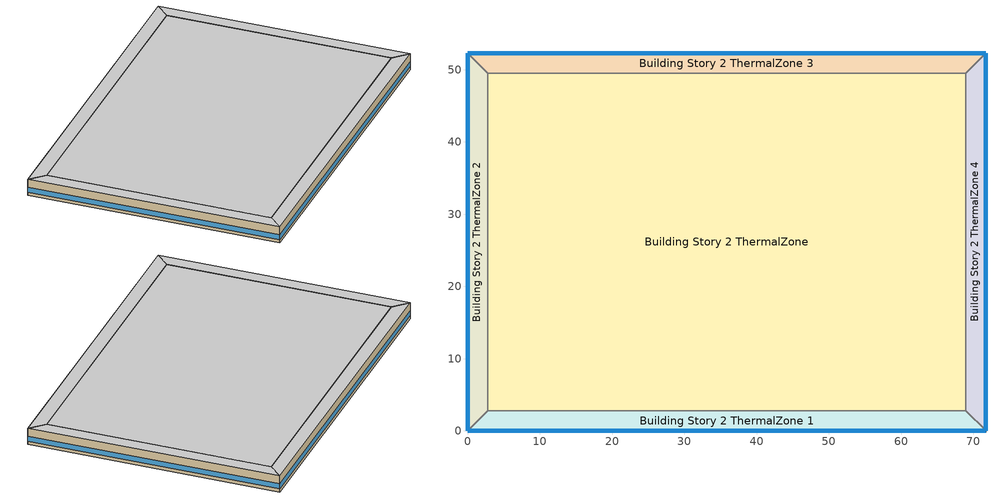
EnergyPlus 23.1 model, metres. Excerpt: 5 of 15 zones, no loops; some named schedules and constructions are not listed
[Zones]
Building Story 2 ThermalZone
 floor adiabatic (Typical Interior Floor): 68.93,2.83 2.83,2.83 2.83,49.48 68.93,49.48 z3.6
 wall adiabatic (Typical Interior Wall): 2.83,2.83 68.93,2.83 68.93,49.48 2.83,49.48 2.83,2.83 z3.6:7.2
 ceiling adiabatic (Typical Interior Ceiling): 68.93,49.48 2.83,49.48 2.83,2.83 68.93,2.83 z7.2
Building Story 2 ThermalZone 1
 floor adiabatic (Typical Interior Ceiling): 71.76,0 0,0 2.83,2.83 68.93,2.83 z3.6
 wall outside (Typical Insulated Steel Framed Exterior Wall R-20.41): 0,0 71.76,0 z3.6:7.2
 wall adiabatic (Typical Interior Wall): 71.76,0 68.93,2.83 2.83,2.83 0,0 z3.6:7.2
 window (U 0.48 SHGC 0.40 Dbl Ref-D Clr 6mm/13mm): 0.03,0 71.74,0 z4.36:5.44
 ceiling adiabatic (Typical Interior Ceiling): 68.93,2.83 2.83,2.83 0,0 71.76,0 z7.2
Building Story 2 ThermalZone 2
 floor adiabatic (Typical Interior Ceiling): 0,0 0,52.31 2.83,49.48 2.83,2.83 z3.6
 wall outside (Typical Insulated Steel Framed Exterior Wall R-20.41): 0,52.31 0,0 z3.6:7.2
 wall adiabatic (Typical Interior Wall): 0,0 2.83,2.83 2.83,49.48 0,52.31 z3.6:7.2
 window (U 0.48 SHGC 0.40 Dbl Ref-D Clr 6mm/13mm): 0,52.28 0,0.03 z4.36:5.44
 ceiling adiabatic (Typical Interior Ceiling): 2.83,2.83 2.83,49.48 0,52.31 0,0 z7.2
Building Story 2 ThermalZone 3
 floor adiabatic (Typical Interior Ceiling): 0,52.31 71.76,52.31 68.93,49.48 2.83,49.48 z3.6
 wall outside (Typical Insulated Steel Framed Exterior Wall R-20.41): 71.76,52.31 0,52.31 z3.6:7.2
 wall adiabatic (Typical Interior Wall): 0,52.31 2.83,49.48 68.93,49.48 71.76,52.31 z3.6:7.2
 window (U 0.48 SHGC 0.40 Dbl Ref-D Clr 6mm/13mm): 71.74,52.31 0.03,52.31 z4.36:5.44
 ceiling adiabatic (Typical Interior Ceiling): 2.83,49.48 68.93,49.48 71.76,52.31 0,52.31 z7.2
Building Story 2 ThermalZone 4
 floor adiabatic (Typical Interior Ceiling): 71.76,52.31 71.76,0 68.93,2.83 68.93,49.48 z3.6
 wall outside (Typical Insulated Steel Framed Exterior Wall R-20.41): 71.76,0 71.76,52.31 z3.6:7.2
 wall adiabatic (Typical Interior Wall): 71.76,52.31 68.93,49.48 68.93,2.83 71.76,0 z3.6:7.2
 window (U 0.48 SHGC 0.40 Dbl Ref-D Clr 6mm/13mm): 71.76,0.03 71.76,52.28 z4.36:5.44
 ceiling adiabatic (Typical Interior Ceiling): 68.93,49.48 68.93,2.83 71.76,0 71.76,52.31 z7.2
[Schedule:Week:Daily]
SchoolSecondary BLDG_LIGHT_GYM_SCH_2013 Week Rule - Jan1-Jan1: SchoolSecondary BLDG_LIGHT_GYM_SCH_2013 Wknd Day, SchoolSecondary BLDG_LIGHT_GYM_SCH_2013 Wknd Day, SchoolSecondary BLDG_LIGHT_GYM_SCH_2013 Wknd Day, SchoolSecondary BLDG_LIGHT_GYM_SCH_2013 Wknd Day, SchoolSecondary BLDG_LIGHT_GYM_SCH_2013 Wknd Day, SchoolSecondary BLDG_LIGHT_GYM_SCH_2013 Wknd Day, SchoolSecondary BLDG_LIGHT_GYM_SCH_2013 Wknd Day, SchoolSecondary BLDG_LIGHT_GYM_SCH_2013 Default, SchoolSecondary BLDG_LIGHT_GYM_SCH_2013 Summer Design Day, SchoolSecondary BLDG_LIGHT_GYM_SCH_2013 Winter Design Day, SchoolSecondary BLDG_LIGHT_GYM_SCH_2013 Default, SchoolSecondary BLDG_LIGHT_GYM_SCH_2013 Default
SchoolSecondary BLDG_LIGHT_GYM_SCH_2013 Week Rule - Jan2-Jun25: SchoolSecondary BLDG_LIGHT_GYM_SCH_2013 Wknd Day, SchoolSecondary BLDG_LIGHT_GYM_SCH_2013 Wkdy Day, SchoolSecondary BLDG_LIGHT_GYM_SCH_2013 Wkdy Day, SchoolSecondary BLDG_LIGHT_GYM_SCH_2013 Wkdy Day, SchoolSecondary BLDG_LIGHT_GYM_SCH_2013 Wkdy Day, SchoolSecondary BLDG_LIGHT_GYM_SCH_2013 Wkdy Day, SchoolSecondary BLDG_LIGHT_GYM_SCH_2013 Wknd Day, SchoolSecondary BLDG_LIGHT_GYM_SCH_2013 Default, SchoolSecondary BLDG_LIGHT_GYM_SCH_2013 Summer Design Day, SchoolSecondary BLDG_LIGHT_GYM_SCH_2013 Winter Design Day, SchoolSecondary BLDG_LIGHT_GYM_SCH_2013 Default, SchoolSecondary BLDG_LIGHT_GYM_SCH_2013 Default
SchoolSecondary BLDG_LIGHT_GYM_SCH_2013 Week Rule - Jun26-Jul2: SchoolSecondary BLDG_LIGHT_GYM_SCH_2013 Wknd Day, SchoolSecondary BLDG_LIGHT_GYM_SCH_2013 Wkdy Day, SchoolSecondary BLDG_LIGHT_GYM_SCH_2013 Wkdy Day, SchoolSecondary BLDG_LIGHT_GYM_SCH_2013 Wkdy Day, SchoolSecondary BLDG_LIGHT_GYM_SCH_2013 Wkdy Day, SchoolSecondary BLDG_LIGHT_GYM_SCH_2013 Wkdy Day 1, SchoolSecondary BLDG_LIGHT_GYM_SCH_2013 Wknd Day 1, SchoolSecondary BLDG_LIGHT_GYM_SCH_2013 Default, SchoolSecondary BLDG_LIGHT_GYM_SCH_2013 Summer Design Day, SchoolSecondary BLDG_LIGHT_GYM_SCH_2013 Winter Design Day, SchoolSecondary BLDG_LIGHT_GYM_SCH_2013 Default, SchoolSecondary BLDG_LIGHT_GYM_SCH_2013 Default
SchoolSecondary BLDG_LIGHT_GYM_SCH_2013 Week Rule - Jul3-Aug27: SchoolSecondary BLDG_LIGHT_GYM_SCH_2013 Wknd Day 1, SchoolSecondary BLDG_LIGHT_GYM_SCH_2013 Wkdy Day 1, SchoolSecondary BLDG_LIGHT_GYM_SCH_2013 Wkdy Day 1, SchoolSecondary BLDG_LIGHT_GYM_SCH_2013 Wkdy Day 1, SchoolSecondary BLDG_LIGHT_GYM_SCH_2013 Wkdy Day 1, SchoolSecondary BLDG_LIGHT_GYM_SCH_2013 Wkdy Day 1, SchoolSecondary BLDG_LIGHT_GYM_SCH_2013 Wknd Day 1, SchoolSecondary BLDG_LIGHT_GYM_SCH_2013 Default, SchoolSecondary BLDG_LIGHT_GYM_SCH_2013 Summer Design Day, SchoolSecondary BLDG_LIGHT_GYM_SCH_2013 Winter Design Day, SchoolSecondary BLDG_LIGHT_GYM_SCH_2013 Default, SchoolSecondary BLDG_LIGHT_GYM_SCH_2013 Default
SchoolSecondary BLDG_LIGHT_GYM_SCH_2013 Week Rule - Aug28-Sep3: SchoolSecondary BLDG_LIGHT_GYM_SCH_2013 Wknd Day 1, SchoolSecondary BLDG_LIGHT_GYM_SCH_2013 Wkdy Day 1, SchoolSecondary BLDG_LIGHT_GYM_SCH_2013 Wkdy Day 1, SchoolSecondary BLDG_LIGHT_GYM_SCH_2013 Wkdy Day 1, SchoolSecondary BLDG_LIGHT_GYM_SCH_2013 Wkdy Day 2, SchoolSecondary BLDG_LIGHT_GYM_SCH_2013 Wkdy Day 2, SchoolSecondary BLDG_LIGHT_GYM_SCH_2013 Default, SchoolSecondary BLDG_LIGHT_GYM_SCH_2013 Default, SchoolSecondary BLDG_LIGHT_GYM_SCH_2013 Summer Design Day, SchoolSecondary BLDG_LIGHT_GYM_SCH_2013 Winter Design Day, SchoolSecondary BLDG_LIGHT_GYM_SCH_2013 Default, SchoolSecondary BLDG_LIGHT_GYM_SCH_2013 Default
SchoolSecondary BLDG_LIGHT_GYM_SCH_2013 Week Rule - Sep4-Dec31: SchoolSecondary BLDG_LIGHT_GYM_SCH_2013 Default, SchoolSecondary BLDG_LIGHT_GYM_SCH_2013 Wkdy Day 2, SchoolSecondary BLDG_LIGHT_GYM_SCH_2013 Wkdy Day 2, SchoolSecondary BLDG_LIGHT_GYM_SCH_2013 Wkdy Day 2, SchoolSecondary BLDG_LIGHT_GYM_SCH_2013 Wkdy Day 2, SchoolSecondary BLDG_LIGHT_GYM_SCH_2013 Wkdy Day 2, SchoolSecondary BLDG_LIGHT_GYM_SCH_2013 Default, SchoolSecondary BLDG_LIGHT_GYM_SCH_2013 Default, SchoolSecondary BLDG_LIGHT_GYM_SCH_2013 Summer Design Day, SchoolSecondary BLDG_LIGHT_GYM_SCH_2013 Winter Design Day, SchoolSecondary BLDG_LIGHT_GYM_SCH_2013 Default, SchoolSecondary BLDG_LIGHT_GYM_SCH_2013 Default
SchoolSecondary BLDG_LIGHT_LIBRARY_SCH_2013 Week Rule - Jan1-Jan1: SchoolSecondary BLDG_LIGHT_LIBRARY_SCH_2013 Wknd Day, SchoolSecondary BLDG_LIGHT_LIBRARY_SCH_2013 Wknd Day, SchoolSecondary BLDG_LIGHT_LIBRARY_SCH_2013 Wknd Day, SchoolSecondary BLDG_LIGHT_LIBRARY_SCH_2013 Wknd Day, SchoolSecondary BLDG_LIGHT_LIBRARY_SCH_2013 Wknd Day, SchoolSecondary BLDG_LIGHT_LIBRARY_SCH_2013 Wknd Day, SchoolSecondary BLDG_LIGHT_LIBRARY_SCH_2013 Wknd Day, SchoolSecondary BLDG_LIGHT_LIBRARY_SCH_2013 Default, SchoolSecondary BLDG_LIGHT_LIBRARY_SCH_2013 Summer Design Day, SchoolSecondary BLDG_LIGHT_LIBRARY_SCH_2013 Winter Design Day, SchoolSecondary BLDG_LIGHT_LIBRARY_SCH_2013 Default, SchoolSecondary BLDG_LIGHT_LIBRARY_SCH_2013 Default
SchoolSecondary BLDG_LIGHT_LIBRARY_SCH_2013 Week Rule - Jan2-Jun25: SchoolSecondary BLDG_LIGHT_LIBRARY_SCH_2013 Wknd Day, SchoolSecondary BLDG_LIGHT_LIBRARY_SCH_2013 Wkdy Day, SchoolSecondary BLDG_LIGHT_LIBRARY_SCH_2013 Wkdy Day, SchoolSecondary BLDG_LIGHT_LIBRARY_SCH_2013 Wkdy Day, SchoolSecondary BLDG_LIGHT_LIBRARY_SCH_2013 Wkdy Day, SchoolSecondary BLDG_LIGHT_LIBRARY_SCH_2013 Wkdy Day, SchoolSecondary BLDG_LIGHT_LIBRARY_SCH_2013 Wknd Day, SchoolSecondary BLDG_LIGHT_LIBRARY_SCH_2013 Default, SchoolSecondary BLDG_LIGHT_LIBRARY_SCH_2013 Summer Design Day, SchoolSecondary BLDG_LIGHT_LIBRARY_SCH_2013 Winter Design Day, SchoolSecondary BLDG_LIGHT_LIBRARY_SCH_2013 Default, SchoolSecondary BLDG_LIGHT_LIBRARY_SCH_2013 Default
SchoolSecondary BLDG_LIGHT_LIBRARY_SCH_2013 Week Rule - Jun26-Jul2: SchoolSecondary BLDG_LIGHT_LIBRARY_SCH_2013 Wknd Day, SchoolSecondary BLDG_LIGHT_LIBRARY_SCH_2013 Wkdy Day, SchoolSecondary BLDG_LIGHT_LIBRARY_SCH_2013 Wkdy Day, SchoolSecondary BLDG_LIGHT_LIBRARY_SCH_2013 Wkdy Day, SchoolSecondary BLDG_LIGHT_LIBRARY_SCH_2013 Wkdy Day, SchoolSecondary BLDG_LIGHT_LIBRARY_SCH_2013 Wkdy Day 1, SchoolSecondary BLDG_LIGHT_LIBRARY_SCH_2013 Wknd Day 1, SchoolSecondary BLDG_LIGHT_LIBRARY_SCH_2013 Default, SchoolSecondary BLDG_LIGHT_LIBRARY_SCH_2013 Summer Design Day, SchoolSecondary BLDG_LIGHT_LIBRARY_SCH_2013 Winter Design Day, SchoolSecondary BLDG_LIGHT_LIBRARY_SCH_2013 Default, SchoolSecondary BLDG_LIGHT_LIBRARY_SCH_2013 Default
SchoolSecondary BLDG_LIGHT_LIBRARY_SCH_2013 Week Rule - Jul3-Aug27: SchoolSecondary BLDG_LIGHT_LIBRARY_SCH_2013 Wknd Day 1, SchoolSecondary BLDG_LIGHT_LIBRARY_SCH_2013 Wkdy Day 1, SchoolSecondary BLDG_LIGHT_LIBRARY_SCH_2013 Wkdy Day 1, SchoolSecondary BLDG_LIGHT_LIBRARY_SCH_2013 Wkdy Day 1, SchoolSecondary BLDG_LIGHT_LIBRARY_SCH_2013 Wkdy Day 1, SchoolSecondary BLDG_LIGHT_LIBRARY_SCH_2013 Wkdy Day 1, SchoolSecondary BLDG_LIGHT_LIBRARY_SCH_2013 Wknd Day 1, SchoolSecondary BLDG_LIGHT_LIBRARY_SCH_2013 Default, SchoolSecondary BLDG_LIGHT_LIBRARY_SCH_2013 Summer Design Day, SchoolSecondary BLDG_LIGHT_LIBRARY_SCH_2013 Winter Design Day, SchoolSecondary BLDG_LIGHT_LIBRARY_SCH_2013 Default, SchoolSecondary BLDG_LIGHT_LIBRARY_SCH_2013 Default
SchoolSecondary BLDG_LIGHT_LIBRARY_SCH_2013 Week Rule - Aug28-Sep3: SchoolSecondary BLDG_LIGHT_LIBRARY_SCH_2013 Wknd Day 1, SchoolSecondary BLDG_LIGHT_LIBRARY_SCH_2013 Wkdy Day 1, SchoolSecondary BLDG_LIGHT_LIBRARY_SCH_2013 Wkdy Day 1, SchoolSecondary BLDG_LIGHT_LIBRARY_SCH_2013 Wkdy Day 1, SchoolSecondary BLDG_LIGHT_LIBRARY_SCH_2013 Wkdy Day 2, SchoolSecondary BLDG_LIGHT_LIBRARY_SCH_2013 Wkdy Day 2, SchoolSecondary BLDG_LIGHT_LIBRARY_SCH_2013 Default, SchoolSecondary BLDG_LIGHT_LIBRARY_SCH_2013 Default, SchoolSecondary BLDG_LIGHT_LIBRARY_SCH_2013 Summer Design Day, SchoolSecondary BLDG_LIGHT_LIBRARY_SCH_2013 Winter Design Day, SchoolSecondary BLDG_LIGHT_LIBRARY_SCH_2013 Default, SchoolSecondary BLDG_LIGHT_LIBRARY_SCH_2013 Default
SchoolSecondary BLDG_LIGHT_LIBRARY_SCH_2013 Week Rule - Sep4-Dec31: SchoolSecondary BLDG_LIGHT_LIBRARY_SCH_2013 Default, SchoolSecondary BLDG_LIGHT_LIBRARY_SCH_2013 Wkdy Day 2, SchoolSecondary BLDG_LIGHT_LIBRARY_SCH_2013 Wkdy Day 2, SchoolSecondary BLDG_LIGHT_LIBRARY_SCH_2013 Wkdy Day 2, SchoolSecondary BLDG_LIGHT_LIBRARY_SCH_2013 Wkdy Day 2, SchoolSecondary BLDG_LIGHT_LIBRARY_SCH_2013 Wkdy Day 2, SchoolSecondary BLDG_LIGHT_LIBRARY_SCH_2013 Default, SchoolSecondary BLDG_LIGHT_LIBRARY_SCH_2013 Default, SchoolSecondary BLDG_LIGHT_LIBRARY_SCH_2013 Summer Design Day, SchoolSecondary BLDG_LIGHT_LIBRARY_SCH_2013 Winter Design Day, SchoolSecondary BLDG_LIGHT_LIBRARY_SCH_2013 Default, SchoolSecondary BLDG_LIGHT_LIBRARY_SCH_2013 Default
SchoolSecondary BLDG_LIGHT_LOBBYFLR1_SCH_2013 Week Rule - Jan1-Jan1: SchoolSecondary BLDG_LIGHT_LOBBYFLR1_SCH_2013 Wknd Day, SchoolSecondary BLDG_LIGHT_LOBBYFLR1_SCH_2013 Wknd Day, SchoolSecondary BLDG_LIGHT_LOBBYFLR1_SCH_2013 Wknd Day, SchoolSecondary BLDG_LIGHT_LOBBYFLR1_SCH_2013 Wknd Day, SchoolSecondary BLDG_LIGHT_LOBBYFLR1_SCH_2013 Wknd Day, SchoolSecondary BLDG_LIGHT_LOBBYFLR1_SCH_2013 Wknd Day, SchoolSecondary BLDG_LIGHT_LOBBYFLR1_SCH_2013 Wknd Day, SchoolSecondary BLDG_LIGHT_LOBBYFLR1_SCH_2013 Default, SchoolSecondary BLDG_LIGHT_LOBBYFLR1_SCH_2013 Summer Design Day, SchoolSecondary BLDG_LIGHT_LOBBYFLR1_SCH_2013 Winter Design Day, SchoolSecondary BLDG_LIGHT_LOBBYFLR1_SCH_2013 Default, SchoolSecondary BLDG_LIGHT_LOBBYFLR1_SCH_2013 Default
SchoolSecondary BLDG_LIGHT_LOBBYFLR1_SCH_2013 Week Rule - Jan2-Jun25: SchoolSecondary BLDG_LIGHT_LOBBYFLR1_SCH_2013 Wknd Day, SchoolSecondary BLDG_LIGHT_LOBBYFLR1_SCH_2013 Wkdy Day, SchoolSecondary BLDG_LIGHT_LOBBYFLR1_SCH_2013 Wkdy Day, SchoolSecondary BLDG_LIGHT_LOBBYFLR1_SCH_2013 Wkdy Day, SchoolSecondary BLDG_LIGHT_LOBBYFLR1_SCH_2013 Wkdy Day, SchoolSecondary BLDG_LIGHT_LOBBYFLR1_SCH_2013 Wkdy Day, SchoolSecondary BLDG_LIGHT_LOBBYFLR1_SCH_2013 Wknd Day, SchoolSecondary BLDG_LIGHT_LOBBYFLR1_SCH_2013 Default, SchoolSecondary BLDG_LIGHT_LOBBYFLR1_SCH_2013 Summer Design Day, SchoolSecondary BLDG_LIGHT_LOBBYFLR1_SCH_2013 Winter Design Day, SchoolSecondary BLDG_LIGHT_LOBBYFLR1_SCH_2013 Default, SchoolSecondary BLDG_LIGHT_LOBBYFLR1_SCH_2013 Default
SchoolSecondary BLDG_LIGHT_LOBBYFLR1_SCH_2013 Week Rule - Jun26-Jul2: SchoolSecondary BLDG_LIGHT_LOBBYFLR1_SCH_2013 Wknd Day, SchoolSecondary BLDG_LIGHT_LOBBYFLR1_SCH_2013 Wkdy Day, SchoolSecondary BLDG_LIGHT_LOBBYFLR1_SCH_2013 Wkdy Day, SchoolSecondary BLDG_LIGHT_LOBBYFLR1_SCH_2013 Wkdy Day, SchoolSecondary BLDG_LIGHT_LOBBYFLR1_SCH_2013 Wkdy Day, SchoolSecondary BLDG_LIGHT_LOBBYFLR1_SCH_2013 Wkdy Day 1, SchoolSecondary BLDG_LIGHT_LOBBYFLR1_SCH_2013 Wknd Day 1, SchoolSecondary BLDG_LIGHT_LOBBYFLR1_SCH_2013 Default, SchoolSecondary BLDG_LIGHT_LOBBYFLR1_SCH_2013 Summer Design Day, SchoolSecondary BLDG_LIGHT_LOBBYFLR1_SCH_2013 Winter Design Day, SchoolSecondary BLDG_LIGHT_LOBBYFLR1_SCH_2013 Default, SchoolSecondary BLDG_LIGHT_LOBBYFLR1_SCH_2013 Default
SchoolSecondary BLDG_LIGHT_LOBBYFLR1_SCH_2013 Week Rule - Jul3-Aug27: SchoolSecondary BLDG_LIGHT_LOBBYFLR1_SCH_2013 Wknd Day 1, SchoolSecondary BLDG_LIGHT_LOBBYFLR1_SCH_2013 Wkdy Day 1, SchoolSecondary BLDG_LIGHT_LOBBYFLR1_SCH_2013 Wkdy Day 1, SchoolSecondary BLDG_LIGHT_LOBBYFLR1_SCH_2013 Wkdy Day 1, SchoolSecondary BLDG_LIGHT_LOBBYFLR1_SCH_2013 Wkdy Day 1, SchoolSecondary BLDG_LIGHT_LOBBYFLR1_SCH_2013 Wkdy Day 1, SchoolSecondary BLDG_LIGHT_LOBBYFLR1_SCH_2013 Wknd Day 1, SchoolSecondary BLDG_LIGHT_LOBBYFLR1_SCH_2013 Default, SchoolSecondary BLDG_LIGHT_LOBBYFLR1_SCH_2013 Summer Design Day, SchoolSecondary BLDG_LIGHT_LOBBYFLR1_SCH_2013 Winter Design Day, SchoolSecondary BLDG_LIGHT_LOBBYFLR1_SCH_2013 Default, SchoolSecondary BLDG_LIGHT_LOBBYFLR1_SCH_2013 Default
SchoolSecondary BLDG_LIGHT_LOBBYFLR1_SCH_2013 Week Rule - Aug28-Sep3: SchoolSecondary BLDG_LIGHT_LOBBYFLR1_SCH_2013 Wknd Day 1, SchoolSecondary BLDG_LIGHT_LOBBYFLR1_SCH_2013 Wkdy Day 1, SchoolSecondary BLDG_LIGHT_LOBBYFLR1_SCH_2013 Wkdy Day 1, SchoolSecondary BLDG_LIGHT_LOBBYFLR1_SCH_2013 Wkdy Day 1, SchoolSecondary BLDG_LIGHT_LOBBYFLR1_SCH_2013 Wkdy Day 2, SchoolSecondary BLDG_LIGHT_LOBBYFLR1_SCH_2013 Wkdy Day 2, SchoolSecondary BLDG_LIGHT_LOBBYFLR1_SCH_2013 Default, SchoolSecondary BLDG_LIGHT_LOBBYFLR1_SCH_2013 Default, SchoolSecondary BLDG_LIGHT_LOBBYFLR1_SCH_2013 Summer Design Day, SchoolSecondary BLDG_LIGHT_LOBBYFLR1_SCH_2013 Winter Design Day, SchoolSecondary BLDG_LIGHT_LOBBYFLR1_SCH_2013 Default, SchoolSecondary BLDG_LIGHT_LOBBYFLR1_SCH_2013 Default
SchoolSecondary BLDG_LIGHT_LOBBYFLR1_SCH_2013 Week Rule - Sep4-Dec31: SchoolSecondary BLDG_LIGHT_LOBBYFLR1_SCH_2013 Default, SchoolSecondary BLDG_LIGHT_LOBBYFLR1_SCH_2013 Wkdy Day 2, SchoolSecondary BLDG_LIGHT_LOBBYFLR1_SCH_2013 Wkdy Day 2, SchoolSecondary BLDG_LIGHT_LOBBYFLR1_SCH_2013 Wkdy Day 2, SchoolSecondary BLDG_LIGHT_LOBBYFLR1_SCH_2013 Wkdy Day 2, SchoolSecondary BLDG_LIGHT_LOBBYFLR1_SCH_2013 Wkdy Day 2, SchoolSecondary BLDG_LIGHT_LOBBYFLR1_SCH_2013 Default, SchoolSecondary BLDG_LIGHT_LOBBYFLR1_SCH_2013 Default, SchoolSecondary BLDG_LIGHT_LOBBYFLR1_SCH_2013 Summer Design Day, SchoolSecondary BLDG_LIGHT_LOBBYFLR1_SCH_2013 Winter Design Day, SchoolSecondary BLDG_LIGHT_LOBBYFLR1_SCH_2013 Default, SchoolSecondary BLDG_LIGHT_LOBBYFLR1_SCH_2013 Default
SchoolSecondary BLDG_LIGHT_MECHANICAL_SCH_2013 Week Rule - Jan1-Jan1: SchoolSecondary BLDG_LIGHT_MECHANICAL_SCH_2013 Wknd Day, SchoolSecondary BLDG_LIGHT_MECHANICAL_SCH_2013 Wknd Day, SchoolSecondary BLDG_LIGHT_MECHANICAL_SCH_2013 Wknd Day, SchoolSecondary BLDG_LIGHT_MECHANICAL_SCH_2013 Wknd Day, SchoolSecondary BLDG_LIGHT_MECHANICAL_SCH_2013 Wknd Day, SchoolSecondary BLDG_LIGHT_MECHANICAL_SCH_2013 Wknd Day, SchoolSecondary BLDG_LIGHT_MECHANICAL_SCH_2013 Wknd Day, SchoolSecondary BLDG_LIGHT_MECHANICAL_SCH_2013 Default, SchoolSecondary BLDG_LIGHT_MECHANICAL_SCH_2013 Summer Design Day, SchoolSecondary BLDG_LIGHT_MECHANICAL_SCH_2013 Winter Design Day, SchoolSecondary BLDG_LIGHT_MECHANICAL_SCH_2013 Default, SchoolSecondary BLDG_LIGHT_MECHANICAL_SCH_2013 Default
SchoolSecondary BLDG_LIGHT_MECHANICAL_SCH_2013 Week Rule - Jan2-Jun25: SchoolSecondary BLDG_LIGHT_MECHANICAL_SCH_2013 Wknd Day, SchoolSecondary BLDG_LIGHT_MECHANICAL_SCH_2013 Wkdy Day, SchoolSecondary BLDG_LIGHT_MECHANICAL_SCH_2013 Wkdy Day, SchoolSecondary BLDG_LIGHT_MECHANICAL_SCH_2013 Wkdy Day, SchoolSecondary BLDG_LIGHT_MECHANICAL_SCH_2013 Wkdy Day, SchoolSecondary BLDG_LIGHT_MECHANICAL_SCH_2013 Wkdy Day, SchoolSecondary BLDG_LIGHT_MECHANICAL_SCH_2013 Wknd Day, SchoolSecondary BLDG_LIGHT_MECHANICAL_SCH_2013 Default, SchoolSecondary BLDG_LIGHT_MECHANICAL_SCH_2013 Summer Design Day, SchoolSecondary BLDG_LIGHT_MECHANICAL_SCH_2013 Winter Design Day, SchoolSecondary BLDG_LIGHT_MECHANICAL_SCH_2013 Default, SchoolSecondary BLDG_LIGHT_MECHANICAL_SCH_2013 Default
SchoolSecondary BLDG_LIGHT_MECHANICAL_SCH_2013 Week Rule - Jun26-Jul2: SchoolSecondary BLDG_LIGHT_MECHANICAL_SCH_2013 Wknd Day, SchoolSecondary BLDG_LIGHT_MECHANICAL_SCH_2013 Wkdy Day, SchoolSecondary BLDG_LIGHT_MECHANICAL_SCH_2013 Wkdy Day, SchoolSecondary BLDG_LIGHT_MECHANICAL_SCH_2013 Wkdy Day, SchoolSecondary BLDG_LIGHT_MECHANICAL_SCH_2013 Wkdy Day, SchoolSecondary BLDG_LIGHT_MECHANICAL_SCH_2013 Wkdy Day 1, SchoolSecondary BLDG_LIGHT_MECHANICAL_SCH_2013 Wknd Day 1, SchoolSecondary BLDG_LIGHT_MECHANICAL_SCH_2013 Default, SchoolSecondary BLDG_LIGHT_MECHANICAL_SCH_2013 Summer Design Day, SchoolSecondary BLDG_LIGHT_MECHANICAL_SCH_2013 Winter Design Day, SchoolSecondary BLDG_LIGHT_MECHANICAL_SCH_2013 Default, SchoolSecondary BLDG_LIGHT_MECHANICAL_SCH_2013 Default
SchoolSecondary BLDG_LIGHT_MECHANICAL_SCH_2013 Week Rule - Jul3-Aug27: SchoolSecondary BLDG_LIGHT_MECHANICAL_SCH_2013 Wknd Day 1, SchoolSecondary BLDG_LIGHT_MECHANICAL_SCH_2013 Wkdy Day 1, SchoolSecondary BLDG_LIGHT_MECHANICAL_SCH_2013 Wkdy Day 1, SchoolSecondary BLDG_LIGHT_MECHANICAL_SCH_2013 Wkdy Day 1, SchoolSecondary BLDG_LIGHT_MECHANICAL_SCH_2013 Wkdy Day 1, SchoolSecondary BLDG_LIGHT_MECHANICAL_SCH_2013 Wkdy Day 1, SchoolSecondary BLDG_LIGHT_MECHANICAL_SCH_2013 Wknd Day 1, SchoolSecondary BLDG_LIGHT_MECHANICAL_SCH_2013 Default, SchoolSecondary BLDG_LIGHT_MECHANICAL_SCH_2013 Summer Design Day, SchoolSecondary BLDG_LIGHT_MECHANICAL_SCH_2013 Winter Design Day, SchoolSecondary BLDG_LIGHT_MECHANICAL_SCH_2013 Default, SchoolSecondary BLDG_LIGHT_MECHANICAL_SCH_2013 Default
SchoolSecondary BLDG_LIGHT_MECHANICAL_SCH_2013 Week Rule - Aug28-Sep3: SchoolSecondary BLDG_LIGHT_MECHANICAL_SCH_2013 Wknd Day 1, SchoolSecondary BLDG_LIGHT_MECHANICAL_SCH_2013 Wkdy Day 1, SchoolSecondary BLDG_LIGHT_MECHANICAL_SCH_2013 Wkdy Day 1, SchoolSecondary BLDG_LIGHT_MECHANICAL_SCH_2013 Wkdy Day 1, SchoolSecondary BLDG_LIGHT_MECHANICAL_SCH_2013 Wkdy Day 2, SchoolSecondary BLDG_LIGHT_MECHANICAL_SCH_2013 Wkdy Day 2, SchoolSecondary BLDG_LIGHT_MECHANICAL_SCH_2013 Default, SchoolSecondary BLDG_LIGHT_MECHANICAL_SCH_2013 Default, SchoolSecondary BLDG_LIGHT_MECHANICAL_SCH_2013 Summer Design Day, SchoolSecondary BLDG_LIGHT_MECHANICAL_SCH_2013 Winter Design Day, SchoolSecondary BLDG_LIGHT_MECHANICAL_SCH_2013 Default, SchoolSecondary BLDG_LIGHT_MECHANICAL_SCH_2013 Default
SchoolSecondary BLDG_LIGHT_MECHANICAL_SCH_2013 Week Rule - Sep4-Dec31: SchoolSecondary BLDG_LIGHT_MECHANICAL_SCH_2013 Default, SchoolSecondary BLDG_LIGHT_MECHANICAL_SCH_2013 Wkdy Day 2, SchoolSecondary BLDG_LIGHT_MECHANICAL_SCH_2013 Wkdy Day 2, SchoolSecondary BLDG_LIGHT_MECHANICAL_SCH_2013 Wkdy Day 2, SchoolSecondary BLDG_LIGHT_MECHANICAL_SCH_2013 Wkdy Day 2, SchoolSecondary BLDG_LIGHT_MECHANICAL_SCH_2013 Wkdy Day 2, SchoolSecondary BLDG_LIGHT_MECHANICAL_SCH_2013 Default, SchoolSecondary BLDG_LIGHT_MECHANICAL_SCH_2013 Default, SchoolSecondary BLDG_LIGHT_MECHANICAL_SCH_2013 Summer Design Day, SchoolSecondary BLDG_LIGHT_MECHANICAL_SCH_2013 Winter Design Day, SchoolSecondary BLDG_LIGHT_MECHANICAL_SCH_2013 Default, SchoolSecondary BLDG_LIGHT_MECHANICAL_SCH_2013 Default
SchoolSecondary BLDG_LIGHT_OFFICE_SCH_2013 Week Rule - Jan1-Jan1: SchoolSecondary BLDG_LIGHT_OFFICE_SCH_2013 Wknd Day, SchoolSecondary BLDG_LIGHT_OFFICE_SCH_2013 Wknd Day, SchoolSecondary BLDG_LIGHT_OFFICE_SCH_2013 Wknd Day, SchoolSecondary BLDG_LIGHT_OFFICE_SCH_2013 Wknd Day, SchoolSecondary BLDG_LIGHT_OFFICE_SCH_2013 Wknd Day, SchoolSecondary BLDG_LIGHT_OFFICE_SCH_2013 Wknd Day, SchoolSecondary BLDG_LIGHT_OFFICE_SCH_2013 Wknd Day, SchoolSecondary BLDG_LIGHT_OFFICE_SCH_2013 Default, SchoolSecondary BLDG_LIGHT_OFFICE_SCH_2013 Summer Design Day, SchoolSecondary BLDG_LIGHT_OFFICE_SCH_2013 Winter Design Day, SchoolSecondary BLDG_LIGHT_OFFICE_SCH_2013 Default, SchoolSecondary BLDG_LIGHT_OFFICE_SCH_2013 Default
SchoolSecondary BLDG_LIGHT_OFFICE_SCH_2013 Week Rule - Jan2-Jun25: SchoolSecondary BLDG_LIGHT_OFFICE_SCH_2013 Wknd Day, SchoolSecondary BLDG_LIGHT_OFFICE_SCH_2013 Wkdy Day, SchoolSecondary BLDG_LIGHT_OFFICE_SCH_2013 Wkdy Day, SchoolSecondary BLDG_LIGHT_OFFICE_SCH_2013 Wkdy Day, SchoolSecondary BLDG_LIGHT_OFFICE_SCH_2013 Wkdy Day, SchoolSecondary BLDG_LIGHT_OFFICE_SCH_2013 Wkdy Day, SchoolSecondary BLDG_LIGHT_OFFICE_SCH_2013 Wknd Day, SchoolSecondary BLDG_LIGHT_OFFICE_SCH_2013 Default, SchoolSecondary BLDG_LIGHT_OFFICE_SCH_2013 Summer Design Day, SchoolSecondary BLDG_LIGHT_OFFICE_SCH_2013 Winter Design Day, SchoolSecondary BLDG_LIGHT_OFFICE_SCH_2013 Default, SchoolSecondary BLDG_LIGHT_OFFICE_SCH_2013 Default
SchoolSecondary BLDG_LIGHT_OFFICE_SCH_2013 Week Rule - Jun26-Jul2: SchoolSecondary BLDG_LIGHT_OFFICE_SCH_2013 Wknd Day, SchoolSecondary BLDG_LIGHT_OFFICE_SCH_2013 Wkdy Day, SchoolSecondary BLDG_LIGHT_OFFICE_SCH_2013 Wkdy Day, SchoolSecondary BLDG_LIGHT_OFFICE_SCH_2013 Wkdy Day, SchoolSecondary BLDG_LIGHT_OFFICE_SCH_2013 Wkdy Day, SchoolSecondary BLDG_LIGHT_OFFICE_SCH_2013 Wkdy Day 1, SchoolSecondary BLDG_LIGHT_OFFICE_SCH_2013 Wknd Day 1, SchoolSecondary BLDG_LIGHT_OFFICE_SCH_2013 Default, SchoolSecondary BLDG_LIGHT_OFFICE_SCH_2013 Summer Design Day, SchoolSecondary BLDG_LIGHT_OFFICE_SCH_2013 Winter Design Day, SchoolSecondary BLDG_LIGHT_OFFICE_SCH_2013 Default, SchoolSecondary BLDG_LIGHT_OFFICE_SCH_2013 Default
SchoolSecondary BLDG_LIGHT_OFFICE_SCH_2013 Week Rule - Jul3-Aug27: SchoolSecondary BLDG_LIGHT_OFFICE_SCH_2013 Wknd Day 1, SchoolSecondary BLDG_LIGHT_OFFICE_SCH_2013 Wkdy Day 1, SchoolSecondary BLDG_LIGHT_OFFICE_SCH_2013 Wkdy Day 1, SchoolSecondary BLDG_LIGHT_OFFICE_SCH_2013 Wkdy Day 1, SchoolSecondary BLDG_LIGHT_OFFICE_SCH_2013 Wkdy Day 1, SchoolSecondary BLDG_LIGHT_OFFICE_SCH_2013 Wkdy Day 1, SchoolSecondary BLDG_LIGHT_OFFICE_SCH_2013 Wknd Day 1, SchoolSecondary BLDG_LIGHT_OFFICE_SCH_2013 Default, SchoolSecondary BLDG_LIGHT_OFFICE_SCH_2013 Summer Design Day, SchoolSecondary BLDG_LIGHT_OFFICE_SCH_2013 Winter Design Day, SchoolSecondary BLDG_LIGHT_OFFICE_SCH_2013 Default, SchoolSecondary BLDG_LIGHT_OFFICE_SCH_2013 Default
SchoolSecondary BLDG_LIGHT_OFFICE_SCH_2013 Week Rule - Aug28-Sep3: SchoolSecondary BLDG_LIGHT_OFFICE_SCH_2013 Wknd Day 1, SchoolSecondary BLDG_LIGHT_OFFICE_SCH_2013 Wkdy Day 1, SchoolSecondary BLDG_LIGHT_OFFICE_SCH_2013 Wkdy Day 1, SchoolSecondary BLDG_LIGHT_OFFICE_SCH_2013 Wkdy Day 1, SchoolSecondary BLDG_LIGHT_OFFICE_SCH_2013 Wkdy Day 2, SchoolSecondary BLDG_LIGHT_OFFICE_SCH_2013 Wkdy Day 2, SchoolSecondary BLDG_LIGHT_OFFICE_SCH_2013 Default, SchoolSecondary BLDG_LIGHT_OFFICE_SCH_2013 Default, SchoolSecondary BLDG_LIGHT_OFFICE_SCH_2013 Summer Design Day, SchoolSecondary BLDG_LIGHT_OFFICE_SCH_2013 Winter Design Day, SchoolSecondary BLDG_LIGHT_OFFICE_SCH_2013 Default, SchoolSecondary BLDG_LIGHT_OFFICE_SCH_2013 Default
SchoolSecondary BLDG_LIGHT_OFFICE_SCH_2013 Week Rule - Sep4-Dec31: SchoolSecondary BLDG_LIGHT_OFFICE_SCH_2013 Default, SchoolSecondary BLDG_LIGHT_OFFICE_SCH_2013 Wkdy Day 2, SchoolSecondary BLDG_LIGHT_OFFICE_SCH_2013 Wkdy Day 2, SchoolSecondary BLDG_LIGHT_OFFICE_SCH_2013 Wkdy Day 2, SchoolSecondary BLDG_LIGHT_OFFICE_SCH_2013 Wkdy Day 2, SchoolSecondary BLDG_LIGHT_OFFICE_SCH_2013 Wkdy Day 2, SchoolSecondary BLDG_LIGHT_OFFICE_SCH_2013 Default, SchoolSecondary BLDG_LIGHT_OFFICE_SCH_2013 Default, SchoolSecondary BLDG_LIGHT_OFFICE_SCH_2013 Summer Design Day, SchoolSecondary BLDG_LIGHT_OFFICE_SCH_2013 Winter Design Day, SchoolSecondary BLDG_LIGHT_OFFICE_SCH_2013 Default, SchoolSecondary BLDG_LIGHT_OFFICE_SCH_2013 Default
SchoolSecondary BLDG_LIGHT_BATH_SCH_2013 Week Rule - Jan1-Jan1: SchoolSecondary BLDG_LIGHT_BATH_SCH_2013 Wknd Day, SchoolSecondary BLDG_LIGHT_BATH_SCH_2013 Wknd Day, SchoolSecondary BLDG_LIGHT_BATH_SCH_2013 Wknd Day, SchoolSecondary BLDG_LIGHT_BATH_SCH_2013 Wknd Day, SchoolSecondary BLDG_LIGHT_BATH_SCH_2013 Wknd Day, SchoolSecondary BLDG_LIGHT_BATH_SCH_2013 Wknd Day, SchoolSecondary BLDG_LIGHT_BATH_SCH_2013 Wknd Day, SchoolSecondary BLDG_LIGHT_BATH_SCH_2013 Default, SchoolSecondary BLDG_LIGHT_BATH_SCH_2013 Summer Design Day, SchoolSecondary BLDG_LIGHT_BATH_SCH_2013 Winter Design Day, SchoolSecondary BLDG_LIGHT_BATH_SCH_2013 Default, SchoolSecondary BLDG_LIGHT_BATH_SCH_2013 Default
SchoolSecondary BLDG_LIGHT_BATH_SCH_2013 Week Rule - Jan2-Jun25: SchoolSecondary BLDG_LIGHT_BATH_SCH_2013 Wknd Day, SchoolSecondary BLDG_LIGHT_BATH_SCH_2013 Wkdy Day, SchoolSecondary BLDG_LIGHT_BATH_SCH_2013 Wkdy Day, SchoolSecondary BLDG_LIGHT_BATH_SCH_2013 Wkdy Day, SchoolSecondary BLDG_LIGHT_BATH_SCH_2013 Wkdy Day, SchoolSecondary BLDG_LIGHT_BATH_SCH_2013 Wkdy Day, SchoolSecondary BLDG_LIGHT_BATH_SCH_2013 Wknd Day, SchoolSecondary BLDG_LIGHT_BATH_SCH_2013 Default, SchoolSecondary BLDG_LIGHT_BATH_SCH_2013 Summer Design Day, SchoolSecondary BLDG_LIGHT_BATH_SCH_2013 Winter Design Day, SchoolSecondary BLDG_LIGHT_BATH_SCH_2013 Default, SchoolSecondary BLDG_LIGHT_BATH_SCH_2013 Default
SchoolSecondary BLDG_LIGHT_BATH_SCH_2013 Week Rule - Jun26-Jul2: SchoolSecondary BLDG_LIGHT_BATH_SCH_2013 Wknd Day, SchoolSecondary BLDG_LIGHT_BATH_SCH_2013 Wkdy Day, SchoolSecondary BLDG_LIGHT_BATH_SCH_2013 Wkdy Day, SchoolSecondary BLDG_LIGHT_BATH_SCH_2013 Wkdy Day, SchoolSecondary BLDG_LIGHT_BATH_SCH_2013 Wkdy Day, SchoolSecondary BLDG_LIGHT_BATH_SCH_2013 Wkdy Day 1, SchoolSecondary BLDG_LIGHT_BATH_SCH_2013 Wknd Day 1, SchoolSecondary BLDG_LIGHT_BATH_SCH_2013 Default, SchoolSecondary BLDG_LIGHT_BATH_SCH_2013 Summer Design Day, SchoolSecondary BLDG_LIGHT_BATH_SCH_2013 Winter Design Day, SchoolSecondary BLDG_LIGHT_BATH_SCH_2013 Default, SchoolSecondary BLDG_LIGHT_BATH_SCH_2013 Default
SchoolSecondary BLDG_LIGHT_BATH_SCH_2013 Week Rule - Jul3-Aug27: SchoolSecondary BLDG_LIGHT_BATH_SCH_2013 Wknd Day 1, SchoolSecondary BLDG_LIGHT_BATH_SCH_2013 Wkdy Day 1, SchoolSecondary BLDG_LIGHT_BATH_SCH_2013 Wkdy Day 1, SchoolSecondary BLDG_LIGHT_BATH_SCH_2013 Wkdy Day 1, SchoolSecondary BLDG_LIGHT_BATH_SCH_2013 Wkdy Day 1, SchoolSecondary BLDG_LIGHT_BATH_SCH_2013 Wkdy Day 1, SchoolSecondary BLDG_LIGHT_BATH_SCH_2013 Wknd Day 1, SchoolSecondary BLDG_LIGHT_BATH_SCH_2013 Default, SchoolSecondary BLDG_LIGHT_BATH_SCH_2013 Summer Design Day, SchoolSecondary BLDG_LIGHT_BATH_SCH_2013 Winter Design Day, SchoolSecondary BLDG_LIGHT_BATH_SCH_2013 Default, SchoolSecondary BLDG_LIGHT_BATH_SCH_2013 Default
SchoolSecondary BLDG_LIGHT_BATH_SCH_2013 Week Rule - Aug28-Sep3: SchoolSecondary BLDG_LIGHT_BATH_SCH_2013 Wknd Day 1, SchoolSecondary BLDG_LIGHT_BATH_SCH_2013 Wkdy Day 1, SchoolSecondary BLDG_LIGHT_BATH_SCH_2013 Wkdy Day 1, SchoolSecondary BLDG_LIGHT_BATH_SCH_2013 Wkdy Day 1, SchoolSecondary BLDG_LIGHT_BATH_SCH_2013 Wkdy Day 2, SchoolSecondary BLDG_LIGHT_BATH_SCH_2013 Wkdy Day 2, SchoolSecondary BLDG_LIGHT_BATH_SCH_2013 Default, SchoolSecondary BLDG_LIGHT_BATH_SCH_2013 Default, SchoolSecondary BLDG_LIGHT_BATH_SCH_2013 Summer Design Day, SchoolSecondary BLDG_LIGHT_BATH_SCH_2013 Winter Design Day, SchoolSecondary BLDG_LIGHT_BATH_SCH_2013 Default, SchoolSecondary BLDG_LIGHT_BATH_SCH_2013 Default
SchoolSecondary BLDG_LIGHT_BATH_SCH_2013 Week Rule - Sep4-Dec31: SchoolSecondary BLDG_LIGHT_BATH_SCH_2013 Default, SchoolSecondary BLDG_LIGHT_BATH_SCH_2013 Wkdy Day 2, SchoolSecondary BLDG_LIGHT_BATH_SCH_2013 Wkdy Day 2, SchoolSecondary BLDG_LIGHT_BATH_SCH_2013 Wkdy Day 2, SchoolSecondary BLDG_LIGHT_BATH_SCH_2013 Wkdy Day 2, SchoolSecondary BLDG_LIGHT_BATH_SCH_2013 Wkdy Day 2, SchoolSecondary BLDG_LIGHT_BATH_SCH_2013 Default, SchoolSecondary BLDG_LIGHT_BATH_SCH_2013 Default, SchoolSecondary BLDG_LIGHT_BATH_SCH_2013 Summer Design Day, SchoolSecondary BLDG_LIGHT_BATH_SCH_2013 Winter Design Day, SchoolSecondary BLDG_LIGHT_BATH_SCH_2013 Default, SchoolSecondary BLDG_LIGHT_BATH_SCH_2013 Default
SchoolSecondary BLDG_OCC_SCH_Auditorium Week Rule - Jan1-Jan1: SchoolSecondary BLDG_OCC_SCH_Auditorium Wknd Day, SchoolSecondary BLDG_OCC_SCH_Auditorium Wknd Day, SchoolSecondary BLDG_OCC_SCH_Auditorium Wknd Day, SchoolSecondary BLDG_OCC_SCH_Auditorium Wknd Day, SchoolSecondary BLDG_OCC_SCH_Auditorium Wknd Day, SchoolSecondary BLDG_OCC_SCH_Auditorium Wknd Day, SchoolSecondary BLDG_OCC_SCH_Auditorium Wknd Day, SchoolSecondary BLDG_OCC_SCH_Auditorium Default, SchoolSecondary BLDG_OCC_SCH_Auditorium Summer Design Day, SchoolSecondary BLDG_OCC_SCH_Auditorium Winter Design Day, SchoolSecondary BLDG_OCC_SCH_Auditorium Default, SchoolSecondary BLDG_OCC_SCH_Auditorium Default
SchoolSecondary BLDG_OCC_SCH_Auditorium Week Rule - Jan2-Jun25: SchoolSecondary BLDG_OCC_SCH_Auditorium Wknd Day, SchoolSecondary BLDG_OCC_SCH_Auditorium Wkdy|SmrDsn Day, SchoolSecondary BLDG_OCC_SCH_Auditorium Wkdy|SmrDsn Day, SchoolSecondary BLDG_OCC_SCH_Auditorium Wkdy|SmrDsn Day, SchoolSecondary BLDG_OCC_SCH_Auditorium Wkdy|SmrDsn Day, SchoolSecondary BLDG_OCC_SCH_Auditorium Wkdy|SmrDsn Day, SchoolSecondary BLDG_OCC_SCH_Auditorium Wknd Day, SchoolSecondary BLDG_OCC_SCH_Auditorium Default, SchoolSecondary BLDG_OCC_SCH_Auditorium Summer Design Day, SchoolSecondary BLDG_OCC_SCH_Auditorium Winter Design Day, SchoolSecondary BLDG_OCC_SCH_Auditorium Default, SchoolSecondary BLDG_OCC_SCH_Auditorium Default
SchoolSecondary BLDG_OCC_SCH_Auditorium Week Rule - Jun26-Jul2: SchoolSecondary BLDG_OCC_SCH_Auditorium Wknd Day, SchoolSecondary BLDG_OCC_SCH_Auditorium Wkdy|SmrDsn Day, SchoolSecondary BLDG_OCC_SCH_Auditorium Wkdy|SmrDsn Day, SchoolSecondary BLDG_OCC_SCH_Auditorium Wkdy|SmrDsn Day, SchoolSecondary BLDG_OCC_SCH_Auditorium Wkdy|SmrDsn Day, SchoolSecondary BLDG_OCC_SCH_Auditorium Wkdy|SmrDsn Day 1, SchoolSecondary BLDG_OCC_SCH_Auditorium Wknd Day 1, SchoolSecondary BLDG_OCC_SCH_Auditorium Default, SchoolSecondary BLDG_OCC_SCH_Auditorium Summer Design Day, SchoolSecondary BLDG_OCC_SCH_Auditorium Winter Design Day, SchoolSecondary BLDG_OCC_SCH_Auditorium Default, SchoolSecondary BLDG_OCC_SCH_Auditorium Default
SchoolSecondary BLDG_OCC_SCH_Auditorium Week Rule - Jul3-Aug27: SchoolSecondary BLDG_OCC_SCH_Auditorium Wknd Day 1, SchoolSecondary BLDG_OCC_SCH_Auditorium Wkdy|SmrDsn Day 1, SchoolSecondary BLDG_OCC_SCH_Auditorium Wkdy|SmrDsn Day 1, SchoolSecondary BLDG_OCC_SCH_Auditorium Wkdy|SmrDsn Day 1, SchoolSecondary BLDG_OCC_SCH_Auditorium Wkdy|SmrDsn Day 1, SchoolSecondary BLDG_OCC_SCH_Auditorium Wkdy|SmrDsn Day 1, SchoolSecondary BLDG_OCC_SCH_Auditorium Wknd Day 1, SchoolSecondary BLDG_OCC_SCH_Auditorium Default, SchoolSecondary BLDG_OCC_SCH_Auditorium Summer Design Day, SchoolSecondary BLDG_OCC_SCH_Auditorium Winter Design Day, SchoolSecondary BLDG_OCC_SCH_Auditorium Default, SchoolSecondary BLDG_OCC_SCH_Auditorium Default
SchoolSecondary BLDG_OCC_SCH_Auditorium Week Rule - Aug28-Sep3: SchoolSecondary BLDG_OCC_SCH_Auditorium Wknd Day 1, SchoolSecondary BLDG_OCC_SCH_Auditorium Wkdy|SmrDsn Day 1, SchoolSecondary BLDG_OCC_SCH_Auditorium Wkdy|SmrDsn Day 1, SchoolSecondary BLDG_OCC_SCH_Auditorium Wkdy|SmrDsn Day 1, SchoolSecondary BLDG_OCC_SCH_Auditorium Wkdy|SmrDsn Day 2, SchoolSecondary BLDG_OCC_SCH_Auditorium Wkdy|SmrDsn Day 2, SchoolSecondary BLDG_OCC_SCH_Auditorium Default, SchoolSecondary BLDG_OCC_SCH_Auditorium Default, SchoolSecondary BLDG_OCC_SCH_Auditorium Summer Design Day, SchoolSecondary BLDG_OCC_SCH_Auditorium Winter Design Day, SchoolSecondary BLDG_OCC_SCH_Auditorium Default, SchoolSecondary BLDG_OCC_SCH_Auditorium Default
SchoolSecondary BLDG_OCC_SCH_Auditorium Week Rule - Sep4-Dec31: SchoolSecondary BLDG_OCC_SCH_Auditorium Default, SchoolSecondary BLDG_OCC_SCH_Auditorium Wkdy|SmrDsn Day 2, SchoolSecondary BLDG_OCC_SCH_Auditorium Wkdy|SmrDsn Day 2, SchoolSecondary BLDG_OCC_SCH_Auditorium Wkdy|SmrDsn Day 2, SchoolSecondary BLDG_OCC_SCH_Auditorium Wkdy|SmrDsn Day 2, SchoolSecondary BLDG_OCC_SCH_Auditorium Wkdy|SmrDsn Day 2, SchoolSecondary BLDG_OCC_SCH_Auditorium Default, SchoolSecondary BLDG_OCC_SCH_Auditorium Default, SchoolSecondary BLDG_OCC_SCH_Auditorium Summer Design Day, SchoolSecondary BLDG_OCC_SCH_Auditorium Winter Design Day, SchoolSecondary BLDG_OCC_SCH_Auditorium Default, SchoolSecondary BLDG_OCC_SCH_Auditorium Default
SchoolSecondary ACTIVITY_SCH Week Rule - Jan1-Dec31: SchoolSecondary ACTIVITY_SCH Default, SchoolSecondary ACTIVITY_SCH Default, SchoolSecondary ACTIVITY_SCH Default, SchoolSecondary ACTIVITY_SCH Default, SchoolSecondary ACTIVITY_SCH Default, SchoolSecondary ACTIVITY_SCH Default, SchoolSecondary ACTIVITY_SCH Default, SchoolSecondary ACTIVITY_SCH Default, SchoolSecondary ACTIVITY_SCH Summer Design Day, SchoolSecondary ACTIVITY_SCH Winter Design Day, SchoolSecondary ACTIVITY_SCH Default, SchoolSecondary ACTIVITY_SCH Default
Work Efficiency Schedule Week Rule - Jan1-Dec31: Work Efficiency Schedule Default, Work Efficiency Schedule Default, Work Efficiency Schedule Default, Work Efficiency Schedule Default, Work Efficiency Schedule Default, Work Efficiency Schedule Default, Work Efficiency Schedule Default, Work Efficiency Schedule Default, Work Efficiency Schedule Default, Work Efficiency Schedule Default, Work Efficiency Schedule Default, Work Efficiency Schedule Default
Clothing Schedule Week Rule - Jan1-Dec31: Clothing Schedule Default Winter Clothes, Clothing Schedule Default Winter Clothes, Clothing Schedule Default Winter Clothes, Clothing Schedule Default Winter Clothes, Clothing Schedule Default Winter Clothes, Clothing Schedule Default Winter Clothes, Clothing Schedule Default Winter Clothes, Clothing Schedule Default Winter Clothes, Clothing Schedule Default Winter Clothes, Clothing Schedule Default Winter Clothes, Clothing Schedule Default Winter Clothes, Clothing Schedule Default Winter Clothes
Air Velocity Schedule Week Rule - Jan1-Dec31: Air Velocity Schedule Default, Air Velocity Schedule Default, Air Velocity Schedule Default, Air Velocity Schedule Default, Air Velocity Schedule Default, Air Velocity Schedule Default, Air Velocity Schedule Default, Air Velocity Schedule Default, Air Velocity Schedule Default, Air Velocity Schedule Default, Air Velocity Schedule Default, Air Velocity Schedule Default
SchoolSecondary BLDG_OCC_SCH_Cafeteria Week Rule - Jan1-Jan1: SchoolSecondary BLDG_OCC_SCH_Cafeteria Wknd Day, SchoolSecondary BLDG_OCC_SCH_Cafeteria Wknd Day, SchoolSecondary BLDG_OCC_SCH_Cafeteria Wknd Day, SchoolSecondary BLDG_OCC_SCH_Cafeteria Wknd Day, SchoolSecondary BLDG_OCC_SCH_Cafeteria Wknd Day, SchoolSecondary BLDG_OCC_SCH_Cafeteria Wknd Day, SchoolSecondary BLDG_OCC_SCH_Cafeteria Wknd Day, SchoolSecondary BLDG_OCC_SCH_Cafeteria Default, SchoolSecondary BLDG_OCC_SCH_Cafeteria Summer Design Day, SchoolSecondary BLDG_OCC_SCH_Cafeteria Winter Design Day, SchoolSecondary BLDG_OCC_SCH_Cafeteria Default, SchoolSecondary BLDG_OCC_SCH_Cafeteria Default
SchoolSecondary BLDG_OCC_SCH_Cafeteria Week Rule - Jan2-Jun25: SchoolSecondary BLDG_OCC_SCH_Cafeteria Wknd Day, SchoolSecondary BLDG_OCC_SCH_Cafeteria Wkdy|SmrDsn Day, SchoolSecondary BLDG_OCC_SCH_Cafeteria Wkdy|SmrDsn Day, SchoolSecondary BLDG_OCC_SCH_Cafeteria Wkdy|SmrDsn Day, SchoolSecondary BLDG_OCC_SCH_Cafeteria Wkdy|SmrDsn Day, SchoolSecondary BLDG_OCC_SCH_Cafeteria Wkdy|SmrDsn Day, SchoolSecondary BLDG_OCC_SCH_Cafeteria Wknd Day, SchoolSecondary BLDG_OCC_SCH_Cafeteria Default, SchoolSecondary BLDG_OCC_SCH_Cafeteria Summer Design Day, SchoolSecondary BLDG_OCC_SCH_Cafeteria Winter Design Day, SchoolSecondary BLDG_OCC_SCH_Cafeteria Default, SchoolSecondary BLDG_OCC_SCH_Cafeteria Default
SchoolSecondary BLDG_OCC_SCH_Cafeteria Week Rule - Jun26-Jul2: SchoolSecondary BLDG_OCC_SCH_Cafeteria Wknd Day, SchoolSecondary BLDG_OCC_SCH_Cafeteria Wkdy|SmrDsn Day, SchoolSecondary BLDG_OCC_SCH_Cafeteria Wkdy|SmrDsn Day, SchoolSecondary BLDG_OCC_SCH_Cafeteria Wkdy|SmrDsn Day, SchoolSecondary BLDG_OCC_SCH_Cafeteria Wkdy|SmrDsn Day, SchoolSecondary BLDG_OCC_SCH_Cafeteria Wkdy|SmrDsn Day 1, SchoolSecondary BLDG_OCC_SCH_Cafeteria Wknd Day 1, SchoolSecondary BLDG_OCC_SCH_Cafeteria Default, SchoolSecondary BLDG_OCC_SCH_Cafeteria Summer Design Day, SchoolSecondary BLDG_OCC_SCH_Cafeteria Winter Design Day, SchoolSecondary BLDG_OCC_SCH_Cafeteria Default, SchoolSecondary BLDG_OCC_SCH_Cafeteria Default
SchoolSecondary BLDG_OCC_SCH_Cafeteria Week Rule - Jul3-Aug27: SchoolSecondary BLDG_OCC_SCH_Cafeteria Wknd Day 1, SchoolSecondary BLDG_OCC_SCH_Cafeteria Wkdy|SmrDsn Day 1, SchoolSecondary BLDG_OCC_SCH_Cafeteria Wkdy|SmrDsn Day 1, SchoolSecondary BLDG_OCC_SCH_Cafeteria Wkdy|SmrDsn Day 1, SchoolSecondary BLDG_OCC_SCH_Cafeteria Wkdy|SmrDsn Day 1, SchoolSecondary BLDG_OCC_SCH_Cafeteria Wkdy|SmrDsn Day 1, SchoolSecondary BLDG_OCC_SCH_Cafeteria Wknd Day 1, SchoolSecondary BLDG_OCC_SCH_Cafeteria Default, SchoolSecondary BLDG_OCC_SCH_Cafeteria Summer Design Day, SchoolSecondary BLDG_OCC_SCH_Cafeteria Winter Design Day, SchoolSecondary BLDG_OCC_SCH_Cafeteria Default, SchoolSecondary BLDG_OCC_SCH_Cafeteria Default
SchoolSecondary BLDG_OCC_SCH_Cafeteria Week Rule - Aug28-Sep3: SchoolSecondary BLDG_OCC_SCH_Cafeteria Wknd Day 1, SchoolSecondary BLDG_OCC_SCH_Cafeteria Wkdy|SmrDsn Day 1, SchoolSecondary BLDG_OCC_SCH_Cafeteria Wkdy|SmrDsn Day 1, SchoolSecondary BLDG_OCC_SCH_Cafeteria Wkdy|SmrDsn Day 1, SchoolSecondary BLDG_OCC_SCH_Cafeteria Wkdy|SmrDsn Day 2, SchoolSecondary BLDG_OCC_SCH_Cafeteria Wkdy|SmrDsn Day 2, SchoolSecondary BLDG_OCC_SCH_Cafeteria Default, SchoolSecondary BLDG_OCC_SCH_Cafeteria Default, SchoolSecondary BLDG_OCC_SCH_Cafeteria Summer Design Day, SchoolSecondary BLDG_OCC_SCH_Cafeteria Winter Design Day, SchoolSecondary BLDG_OCC_SCH_Cafeteria Default, SchoolSecondary BLDG_OCC_SCH_Cafeteria Default
SchoolSecondary BLDG_OCC_SCH_Cafeteria Week Rule - Sep4-Dec31: SchoolSecondary BLDG_OCC_SCH_Cafeteria Default, SchoolSecondary BLDG_OCC_SCH_Cafeteria Wkdy|SmrDsn Day 2, SchoolSecondary BLDG_OCC_SCH_Cafeteria Wkdy|SmrDsn Day 2, SchoolSecondary BLDG_OCC_SCH_Cafeteria Wkdy|SmrDsn Day 2, SchoolSecondary BLDG_OCC_SCH_Cafeteria Wkdy|SmrDsn Day 2, SchoolSecondary BLDG_OCC_SCH_Cafeteria Wkdy|SmrDsn Day 2, SchoolSecondary BLDG_OCC_SCH_Cafeteria Default, SchoolSecondary BLDG_OCC_SCH_Cafeteria Default, SchoolSecondary BLDG_OCC_SCH_Cafeteria Summer Design Day, SchoolSecondary BLDG_OCC_SCH_Cafeteria Winter Design Day, SchoolSecondary BLDG_OCC_SCH_Cafeteria Default, SchoolSecondary BLDG_OCC_SCH_Cafeteria Default
SchoolSecondary BLDG_OCC_SCH Week Rule - Jan1-Jan1: SchoolSecondary BLDG_OCC_SCH Wknd Day, SchoolSecondary BLDG_OCC_SCH Wknd Day, SchoolSecondary BLDG_OCC_SCH Wknd Day, SchoolSecondary BLDG_OCC_SCH Wknd Day, SchoolSecondary BLDG_OCC_SCH Wknd Day, SchoolSecondary BLDG_OCC_SCH Wknd Day, SchoolSecondary BLDG_OCC_SCH Wknd Day, SchoolSecondary BLDG_OCC_SCH Default, SchoolSecondary BLDG_OCC_SCH Summer Design Day, SchoolSecondary BLDG_OCC_SCH Winter Design Day, SchoolSecondary BLDG_OCC_SCH Default, SchoolSecondary BLDG_OCC_SCH Default
SchoolSecondary BLDG_OCC_SCH Week Rule - Jan2-Jun11: SchoolSecondary BLDG_OCC_SCH Wknd Day, SchoolSecondary BLDG_OCC_SCH Wkdy|SmrDsn Day, SchoolSecondary BLDG_OCC_SCH Wkdy|SmrDsn Day, SchoolSecondary BLDG_OCC_SCH Wkdy|SmrDsn Day, SchoolSecondary BLDG_OCC_SCH Wkdy|SmrDsn Day, SchoolSecondary BLDG_OCC_SCH Wkdy|SmrDsn Day, SchoolSecondary BLDG_OCC_SCH Wknd Day, SchoolSecondary BLDG_OCC_SCH Default, SchoolSecondary BLDG_OCC_SCH Summer Design Day, SchoolSecondary BLDG_OCC_SCH Winter Design Day, SchoolSecondary BLDG_OCC_SCH Default, SchoolSecondary BLDG_OCC_SCH Default
SchoolSecondary BLDG_OCC_SCH Week Rule - Jun12-Jun18: SchoolSecondary BLDG_OCC_SCH Wknd Day, SchoolSecondary BLDG_OCC_SCH Wkdy|SmrDsn Day, SchoolSecondary BLDG_OCC_SCH Wkdy|SmrDsn Day, SchoolSecondary BLDG_OCC_SCH Wkdy|SmrDsn Day, SchoolSecondary BLDG_OCC_SCH Wkdy|SmrDsn Day 1, SchoolSecondary BLDG_OCC_SCH Wkdy|SmrDsn Day 1, SchoolSecondary BLDG_OCC_SCH Wknd Day 1, SchoolSecondary BLDG_OCC_SCH Default, SchoolSecondary BLDG_OCC_SCH Summer Design Day, SchoolSecondary BLDG_OCC_SCH Winter Design Day, SchoolSecondary BLDG_OCC_SCH Default, SchoolSecondary BLDG_OCC_SCH Default
SchoolSecondary BLDG_OCC_SCH Week Rule - Jun19-Sep10: SchoolSecondary BLDG_OCC_SCH Wknd Day 1, SchoolSecondary BLDG_OCC_SCH Wkdy|SmrDsn Day 1, SchoolSecondary BLDG_OCC_SCH Wkdy|SmrDsn Day 1, SchoolSecondary BLDG_OCC_SCH Wkdy|SmrDsn Day 1, SchoolSecondary BLDG_OCC_SCH Wkdy|SmrDsn Day 1, SchoolSecondary BLDG_OCC_SCH Wkdy|SmrDsn Day 1, SchoolSecondary BLDG_OCC_SCH Wknd Day 1, SchoolSecondary BLDG_OCC_SCH Default, SchoolSecondary BLDG_OCC_SCH Summer Design Day, SchoolSecondary BLDG_OCC_SCH Winter Design Day, SchoolSecondary BLDG_OCC_SCH Default, SchoolSecondary BLDG_OCC_SCH Default
SchoolSecondary BLDG_OCC_SCH Week Rule - Sep11-Sep17: SchoolSecondary BLDG_OCC_SCH Wknd Day 1, SchoolSecondary BLDG_OCC_SCH Wkdy|SmrDsn Day 1, SchoolSecondary BLDG_OCC_SCH Wkdy|SmrDsn Day 1, SchoolSecondary BLDG_OCC_SCH Wkdy|SmrDsn Day 1, SchoolSecondary BLDG_OCC_SCH Wkdy|SmrDsn Day 1, SchoolSecondary BLDG_OCC_SCH Wkdy|SmrDsn Day 2, SchoolSecondary BLDG_OCC_SCH Default, SchoolSecondary BLDG_OCC_SCH Default, SchoolSecondary BLDG_OCC_SCH Summer Design Day, SchoolSecondary BLDG_OCC_SCH Winter Design Day, SchoolSecondary BLDG_OCC_SCH Default, SchoolSecondary BLDG_OCC_SCH Default
SchoolSecondary BLDG_OCC_SCH Week Rule - Sep18-Dec31: SchoolSecondary BLDG_OCC_SCH Default, SchoolSecondary BLDG_OCC_SCH Wkdy|SmrDsn Day 2, SchoolSecondary BLDG_OCC_SCH Wkdy|SmrDsn Day 2, SchoolSecondary BLDG_OCC_SCH Wkdy|SmrDsn Day 2, SchoolSecondary BLDG_OCC_SCH Wkdy|SmrDsn Day 2, SchoolSecondary BLDG_OCC_SCH Wkdy|SmrDsn Day 2, SchoolSecondary BLDG_OCC_SCH Default, SchoolSecondary BLDG_OCC_SCH Default, SchoolSecondary BLDG_OCC_SCH Summer Design Day, SchoolSecondary BLDG_OCC_SCH Winter Design Day, SchoolSecondary BLDG_OCC_SCH Default, SchoolSecondary BLDG_OCC_SCH Default
SchoolSecondary BLDG_OCC_SCH_Extend Week Rule - Jan1-Jan1: SchoolSecondary BLDG_OCC_SCH_Extend Wknd Day, SchoolSecondary BLDG_OCC_SCH_Extend Wknd Day, SchoolSecondary BLDG_OCC_SCH_Extend Wknd Day, SchoolSecondary BLDG_OCC_SCH_Extend Wknd Day, SchoolSecondary BLDG_OCC_SCH_Extend Wknd Day, SchoolSecondary BLDG_OCC_SCH_Extend Wknd Day, SchoolSecondary BLDG_OCC_SCH_Extend Wknd Day, SchoolSecondary BLDG_OCC_SCH_Extend Default, SchoolSecondary BLDG_OCC_SCH_Extend Summer Design Day, SchoolSecondary BLDG_OCC_SCH_Extend Winter Design Day, SchoolSecondary BLDG_OCC_SCH_Extend Default, SchoolSecondary BLDG_OCC_SCH_Extend Default
